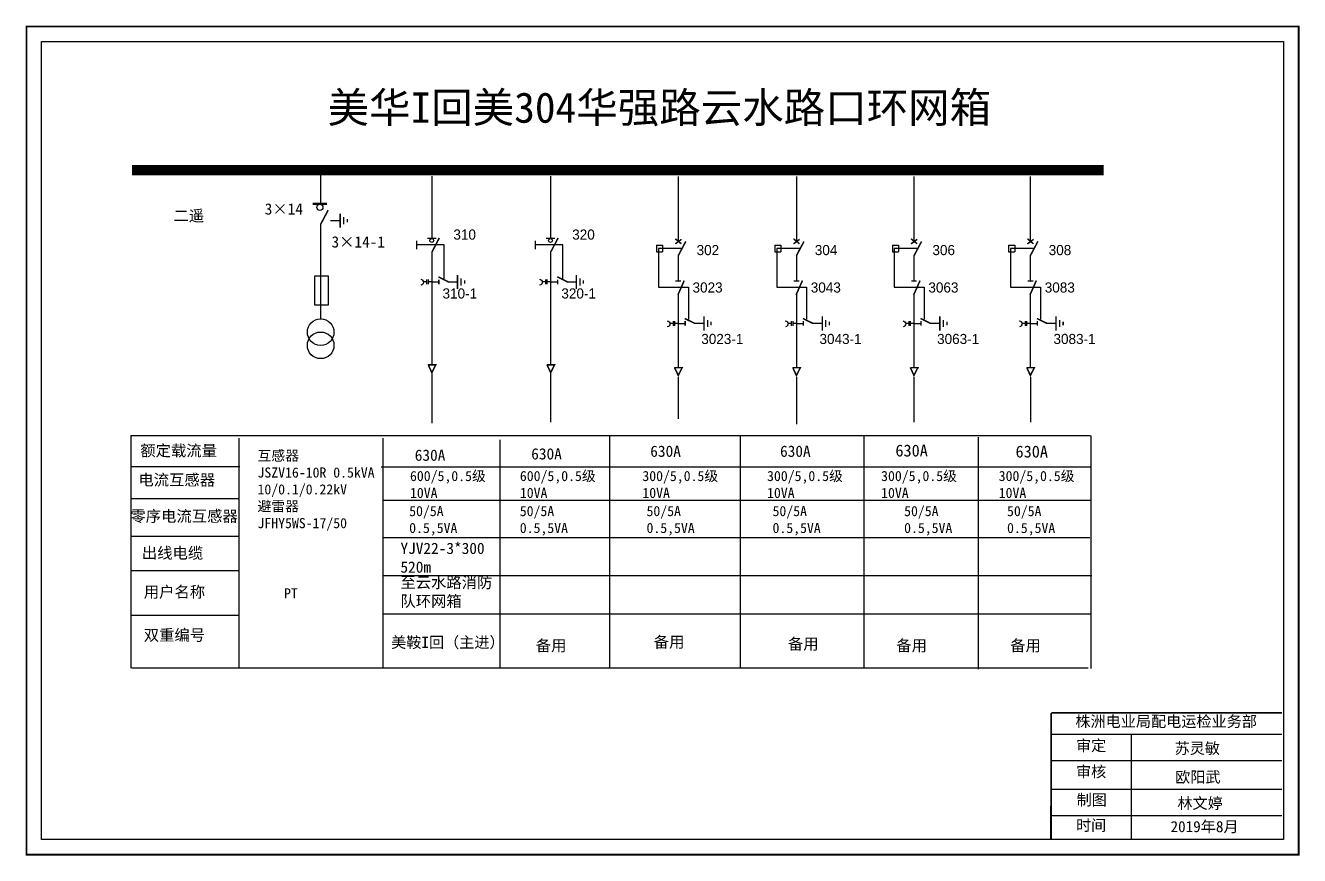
# Model space of a CAD drawing. Extents: x 1153 to 1542, y -377 to -122.
# Drawn here: x 1154.7 to 1280.3, y -377.3 to -295.4 of the extents above; entities that cross this region are included whole.
import ezdxf

# ---------------------------------------------------------------- set-up
doc = ezdxf.new("R2010")
doc.units = 0
doc.header["$LTSCALE"] = 5
doc.linetypes.add('ACAD_ISO02W100', pattern=[15, 12, -3])
doc.linetypes.add('CENTER', pattern=[50.8, 31.75, -6.35, 6.35, -6.35])
doc.layers.get('0').update_dxf_attribs({"linetype": 'CONTINUOUS'})
doc.layers.add('2', color=7, linetype='CONTINUOUS')
doc.styles.add('hztxt_txtstyle_0.00_0_0', font='simkai.ttf')
doc.styles.add('hztxt_txtstyle_1.80_0_0', font='', dxfattribs={"height": 1.8, "bigfont": 'hztxt.shx'})
doc.styles.add('hztxt_txtstyle_2.70_0_0', font='simkai.ttf', dxfattribs={"height": 2.7})
doc.styles.add('KaiTi_txtstyle_1.11_0_0', font='simkai.ttf', dxfattribs={"height": 1.109414})
doc.styles.add('字体', font='', dxfattribs={"height": 2.5})
doc.styles.add('楷体_GB2312_txtstyle_1.09_0_0', font='', dxfattribs={"height": 1.0944})
doc.styles.add('楷体_GB2312_txtstyle_3.00_0_0', font='', dxfattribs={"height": 3})
doc.styles.get('hztxt_txtstyle_1.80_0_0').set_extended_font_data('hztxt')
doc.styles.get('字体').set_extended_font_data('楷体_GB2312')
doc.styles.get('楷体_GB2312_txtstyle_1.09_0_0').set_extended_font_data('楷体_GB2312')
doc.styles.get('楷体_GB2312_txtstyle_3.00_0_0').set_extended_font_data('楷体_GB2312')

# ---------------------------------------------------------------- blocks, each defined once
blk = doc.blocks.new('JD')
for points in [[(-2, 0.2), (-2, -0.2), (2, 0.2), (2, -0.2)], [(1, -1.2), (1, -0.8), (-1, -1.2), (-1, -0.8)], [(-0.5, -1.8), (-0.5, -2.2), (0.5, -1.8), (0.5, -2.2)]]:
    blk.add_trace(points)

msp = doc.modelspace()

# ---------------------------------------------------------------- linework, layer by layer
at = {"color": 0}
for p, q in [((1183.74, -309.64), (1183.74, -312.93)), ((1194.73, -310.24), (1194.73, -316.35)), ((1206.44, -310.24), (1206.44, -316.35)), ((1219.03, -310.27), (1219.03, -316.69)), ((1230.69, -310.27), (1230.69, -316.69)), ((1242.29, -310.27), (1242.29, -316.69)), ((1253.76, -310.27), (1253.76, -316.69)), ((1183.76, -314.96), (1183.76, -324.28)), ((1184.74, -314.59), (1185.68, -314.59)), ((1194.73, -317.71), (1194.73, -328.81)), ((1206.44, -317.71), (1206.44, -328.81)), ((1216.9, -317.04), (1217.5, -317.04)), ((1216.9, -317.04), (1216.9, -317.7)), ((1216.9, -317.7), (1217.5, -317.7)), ((1217.5, -317.04), (1217.5, -317.7)), ((1228.56, -317.04), (1229.16, -317.04)), ((1228.56, -317.04), (1228.56, -317.7)), ((1228.56, -317.7), (1229.16, -317.7)), ((1229.16, -317.04), (1229.16, -317.7)), ((1240.16, -317.04), (1240.76, -317.04)), ((1240.16, -317.04), (1240.16, -317.7)), ((1240.16, -317.7), (1240.76, -317.7)), ((1240.76, -317.04), (1240.76, -317.7)), ((1251.63, -317.04), (1252.23, -317.04)), ((1251.63, -317.04), (1251.63, -317.7)), ((1251.63, -317.7), (1252.23, -317.7)), ((1252.23, -317.04), (1252.23, -317.7)), ((1219.03, -318.05), (1219.03, -320.53)), ((1230.69, -318.05), (1230.69, -320.53)), ((1242.29, -318.05), (1242.29, -320.53)), ((1253.76, -318.05), (1253.76, -320.53)), ((1194.73, -320.66), (1195.42, -320.66)), ((1196.32, -320.64), (1197.26, -320.64)), ((1206.44, -320.66), (1207.14, -320.66)), ((1208.04, -320.64), (1208.98, -320.64)), ((1219.03, -321.76), (1219.03, -329.07)), ((1230.69, -321.76), (1230.69, -329.07)), ((1242.29, -321.76), (1242.29, -329.07)), ((1253.76, -321.76), (1253.76, -329.07)), ((1219.03, -324.76), (1219.72, -324.76)), ((1220.63, -324.74), (1221.57, -324.74)), ((1230.69, -324.76), (1231.38, -324.76)), ((1232.28, -324.74), (1233.22, -324.74)), ((1242.29, -324.76), (1242.98, -324.76)), ((1243.88, -324.74), (1244.82, -324.74)), ((1253.76, -324.76), (1254.46, -324.76)), ((1255.36, -324.74), (1256.3, -324.74)), ((1175.8, -338.92), (1165.1, -338.92)), ((1175.76, -342.06), (1165.06, -342.06)), ((1175.76, -345.78), (1165.06, -345.78)), ((1175.72, -349.17), (1165.02, -349.17)), ((1175.76, -353.58), (1165.05, -353.58))]:
    msp.add_line(p, q, dxfattribs=at)
at = {"color": 0, "linetype": 'ACAD_ISO02W100'}
for p, q in [((1217.09, -317.38), (1217.09, -321.19)), ((1219.33, -317.38), (1217.09, -317.38)), ((1228.75, -317.38), (1228.75, -321.19)), ((1230.99, -317.38), (1228.75, -317.38)), ((1240.35, -317.38), (1240.35, -321.19)), ((1242.59, -317.38), (1240.35, -317.38)), ((1251.82, -317.38), (1251.82, -321.19)), ((1254.06, -317.38), (1251.82, -317.38)), ((1217.09, -321.19), (1220.05, -321.19)), ((1220.05, -321.19), (1220.05, -324.34)), ((1228.75, -321.19), (1231.7, -321.19)), ((1231.7, -321.19), (1231.7, -324.34)), ((1240.35, -321.19), (1243.3, -321.19)), ((1243.3, -321.19), (1243.3, -324.34)), ((1251.82, -321.19), (1254.78, -321.19)), ((1254.78, -321.19), (1254.78, -324.34))]:
    msp.add_line(p, q, dxfattribs=at)
at = {"color": 0, "linetype": 'CENTER'}
for p, q in [((1194.73, -329.71), (1194.73, -334.61)), ((1206.45, -329.71), (1206.45, -334.49)), ((1219.04, -330.05), (1219.04, -334.18)), ((1230.69, -330.05), (1230.69, -334.71)), ((1242.29, -330.05), (1242.29, -334.51)), ((1253.77, -330.05), (1253.77, -334.51))]:
    msp.add_line(p, q, dxfattribs=at)
at = {"color": 0, "linetype": 'Continuous'}
for p, q in [((1165.03, -335.83), (1259.7, -335.83)), ((1165.08, -358.78), (1165.08, -335.83)), ((1175.7, -336.08), (1175.7, -358.77)), ((1189.91, -336.08), (1189.91, -358.77)), ((1201.43, -336.23), (1201.43, -358.76)), ((1212.26, -335.88), (1212.26, -358.77)), ((1225.15, -335.88), (1225.15, -358.77)), ((1237.35, -335.89), (1237.35, -358.79)), ((1248.62, -335.97), (1248.62, -358.86)), ((1259.75, -335.85), (1259.75, -358.79)), ((1189.74, -338.9), (1259.73, -338.9)), ((1189.91, -342.19), (1259.75, -342.19)), ((1189.91, -345.88), (1259.64, -345.88)), ((1189.91, -349.61), (1259.83, -349.61)), ((1189.91, -353.4), (1259.73, -353.4)), ((1259.48, -358.78), (1165.15, -358.78)), ((1255.83, -365.28), (1278.58, -365.28)), ((1263.72, -365.28), (1263.72, -375.62)), ((1255.83, -367.88), (1278.58, -367.88)), ((1255.83, -370.7), (1278.58, -370.7)), ((1255.83, -373.29), (1278.58, -373.29))]:
    msp.add_line(p, q, dxfattribs=at)
at = {"color": 0, "linetype": 'Continuous', "const_width": 0.182}
msp.add_lwpolyline([(1154.75, -295.46), (1280.23, -295.46), (1280.23, -377.16), (1154.75, -377.16)], close=True, dxfattribs=at)
at = {"color": 0, "linetype": 'Continuous'}
msp.add_lwpolyline([(1156.22, -296.93), (1278.75, -296.93), (1278.75, -375.68), (1156.22, -375.68)], close=True, dxfattribs=at)
at = {"color": 0}
for points, const_width in [([(1165.15, -309.64), (1261, -309.64)], 0.998), ([(1182.99, -312.97), (1184.39, -312.97)], 0.238), ([(1183.76, -315), (1184.51, -313.58)], 0.15), ([(1194.28, -316.37), (1195.17, -316.37)], 0.15), ([(1194.73, -317.75), (1195.47, -316.33)], 0.15), ([(1206, -316.37), (1206.89, -316.37)], 0.15), ([(1206.44, -317.75), (1207.19, -316.33)], 0.15), ([(1218.75, -316.91), (1219.36, -316.46)], 0.15), ([(1218.75, -316.41), (1219.34, -316.9)], 0.15), ([(1219.03, -318.09), (1219.78, -316.67)], 0.15), ([(1230.41, -316.91), (1231.01, -316.46)], 0.15), ([(1230.41, -316.41), (1231, -316.9)], 0.15), ([(1230.69, -318.09), (1231.44, -316.67)], 0.15), ([(1242.01, -316.41), (1242.6, -316.9)], 0.15), ([(1242, -316.91), (1242.61, -316.46)], 0.15), ([(1242.29, -318.09), (1243.04, -316.67)], 0.15), ([(1253.48, -316.91), (1254.09, -316.46)], 0.15), ([(1253.49, -316.41), (1254.07, -316.9)], 0.15), ([(1253.76, -318.09), (1254.51, -316.67)], 0.15), ([(1195.38, -320.16), (1196.38, -320.66)], 0.15), ([(1195.42, -320.43), (1195.42, -320.89)], 0.15), ([(1207.1, -320.16), (1208.1, -320.66)], 0.15), ([(1207.14, -320.43), (1207.14, -320.89)], 0.15), ([(1218.76, -320.57), (1219.32, -320.57)], 0.15), ([(1219, -321.95), (1219.63, -320.53)], 0.15), ([(1230.42, -320.57), (1230.98, -320.57)], 0.15), ([(1230.66, -321.95), (1231.29, -320.53)], 0.15), ([(1242.02, -320.57), (1242.57, -320.57)], 0.15), ([(1242.26, -321.95), (1242.89, -320.53)], 0.15), ([(1253.5, -320.57), (1254.05, -320.57)], 0.15), ([(1253.73, -321.95), (1254.36, -320.53)], 0.15), ([(1219.68, -324.27), (1220.68, -324.76)], 0.15), ([(1231.34, -324.27), (1232.34, -324.76)], 0.15), ([(1242.94, -324.27), (1243.94, -324.76)], 0.15), ([(1254.42, -324.27), (1255.42, -324.76)], 0.15), ([(1219.72, -324.53), (1219.72, -324.99)], 0.15), ([(1231.38, -324.53), (1231.38, -324.99)], 0.15), ([(1242.98, -324.53), (1242.98, -324.99)], 0.15), ([(1254.46, -324.53), (1254.46, -324.99)], 0.15), ([(1194.36, -328.84), (1195.12, -328.84), (1194.73, -329.61), (1194.37, -328.82)], 0.15), ([(1206.08, -328.84), (1206.84, -328.84), (1206.45, -329.61), (1206.09, -328.82)], 0.15), ([(1218.66, -329.12), (1219.43, -329.12), (1219.04, -329.89), (1218.67, -329.1)], 0.15), ([(1230.32, -329.12), (1231.08, -329.12), (1230.69, -329.89), (1230.33, -329.1)], 0.15), ([(1241.92, -329.12), (1242.68, -329.12), (1242.29, -329.89), (1241.93, -329.1)], 0.15), ([(1253.4, -329.12), (1254.16, -329.12), (1253.77, -329.89), (1253.41, -329.1)], 0.15)]:
    msp.add_lwpolyline(points, dxfattribs=dict(at, const_width=const_width))
for points in [[(1193.22, -316.6), (1193.22, -317.43)], [(1204.93, -316.6), (1204.93, -317.43)], [(1183.16, -320.12), (1183.16, -322.92), (1184.55, -322.92), (1184.55, -320.09), (1183.16, -320.09)], [(1194.22, -320.44), (1194.22, -320.9)], [(1194.36, -320.44), (1194.36, -320.9)], [(1205.94, -320.44), (1205.94, -320.9)], [(1206.08, -320.44), (1206.08, -320.9)], [(1194.22, -320.65), (1193.91, -320.65)], [(1194.72, -320.65), (1194.36, -320.65)], [(1205.94, -320.65), (1205.63, -320.65)], [(1206.44, -320.65), (1206.08, -320.65)], [(1218.53, -324.76), (1218.21, -324.76)], [(1218.53, -324.55), (1218.53, -325)], [(1218.67, -324.55), (1218.67, -325)], [(1219.03, -324.76), (1218.67, -324.76)], [(1230.19, -324.76), (1229.87, -324.76)], [(1230.19, -324.55), (1230.19, -325)], [(1230.33, -324.55), (1230.33, -325)], [(1230.69, -324.76), (1230.33, -324.76)], [(1241.78, -324.76), (1241.47, -324.76)], [(1241.78, -324.55), (1241.78, -325)], [(1241.92, -324.55), (1241.92, -325)], [(1242.29, -324.76), (1241.92, -324.76)], [(1253.26, -324.76), (1252.95, -324.76)], [(1253.26, -324.55), (1253.26, -325)], [(1253.4, -324.55), (1253.4, -325)], [(1253.76, -324.76), (1253.4, -324.76)]]:
    msp.add_lwpolyline(points, dxfattribs=at)
at = {"color": 0, "linetype": 'ACAD_ISO02W100'}
for points in [[(1195.95, -320.43), (1195.95, -317.01), (1193.22, -317.01)], [(1207.67, -320.43), (1207.67, -317.01), (1204.93, -317.01)]]:
    msp.add_lwpolyline(points, dxfattribs=at)
at = {"color": 0}
for points in [[(1193.64, -320.4, -0.877934), (1193.65, -321)], [(1205.36, -320.4, -0.877934), (1205.37, -321)], [(1217.94, -324.5, -0.877934), (1217.96, -325.11)], [(1229.6, -324.5, -0.877934), (1229.61, -325.11)], [(1241.2, -324.5, -0.877934), (1241.21, -325.11)], [(1252.68, -324.5, -0.877934), (1252.69, -325.11)]]:
    msp.add_lwpolyline(points, format="xyb", dxfattribs=at)
at = {"color": 0, "linetype": 'Continuous', "const_width": 0.182}
for points in [[(1255.83, -363.18), (1255.81, -375.58)], [(1255.83, -363.18), (1278.58, -363.18)]]:
    msp.add_lwpolyline(points, dxfattribs=at)
at = {"color": 0}
for centre, radius in [((1183.69, -313.31), 0.305), ((1194.73, -316.58), 0.192), ((1206.44, -316.58), 0.192)]:
    msp.add_circle(centre, radius, dxfattribs=at)
at = {"layer": '2', "color": 0}
for centre in [(1183.77, -325.62), (1183.77, -326.92)]:
    msp.add_circle(centre, 1.31, dxfattribs=at)

# ---------------------------------------------------------------- block references
at = {"color": 0, "xscale": 0.3494655254594932, "yscale": 0.3494655254594932, "zscale": 0.3494655254595134, "rotation": 90}
for p in [(1185.69, -314.62), (1197.27, -320.67), (1208.99, -320.67), (1221.58, -324.77), (1233.24, -324.77), (1244.84, -324.77), (1256.31, -324.77)]:
    msp.add_blockref('JD', p, dxfattribs=at)

# ---------------------------------------------------------------- texts
at = {"color": 0, "linetype": 'Continuous', "style": 'hztxt_txtstyle_2.70_0_0'}
for s, p in [('3×14', (1178.25, -314.02)), ('3×14-1', (1184.84, -317.27))]:
    msp.add_text(s, height=1.109, dxfattribs=at).set_placement(p)
at = {"color": 0, "style": 'hztxt_txtstyle_1.80_0_0'}
for s, p in [('310', (1196.86, -316.49)), ('320', (1208.58, -316.49)), ('302', (1220.85, -318.02)), ('304', (1232.51, -318.02)), ('306', (1244.11, -318.02)), ('308', (1255.58, -318.02)), ('310-1', (1195.79, -322.3)), ('320-1', (1207.51, -322.3)), ('3023', (1220.45, -321.71)), ('3043', (1232.11, -321.71)), ('3063', (1243.71, -321.71)), ('3083', (1255.19, -321.71)), ('3023-1', (1221.31, -326.79)), ('3043-1', (1232.97, -326.79)), ('3063-1', (1244.57, -326.79)), ('3083-1', (1256.05, -326.79))]:
    msp.add_text(s, height=0.998, dxfattribs=at).set_placement(p)
at = {"insert": (1184.45, -301.96), "char_height": 3, "width": 98.4215, "attachment_point": 1, "style": '楷体_GB2312_txtstyle_3.00_0_0'}
msp.add_mtext('{\\fSimSun|b0|i0|c134|p2;\\C0;美华I回美304华强路云水路口环网箱}', dxfattribs=at)
at = {"color": 0, "linetype": 'Continuous', "attachment_point": 1}
for s, insert, char_height, width, style in [('{\\fSimSun|b0|i0|c134|p2;二遥}', (1169.25, -313.58), 1.1094, 17.8852, 'hztxt_txtstyle_2.70_0_0'), ('{\\fSimSun|b0|i0|c134|p2;额定载流量}', (1165.98, -336.75), 1.1094, 17.8852, 'hztxt_txtstyle_2.70_0_0'), ('{\\fSimSun|b0|i0|c134|p2;630A}', (1240.46, -336.71), 1.1757, 9.454, 'hztxt_txtstyle_0.00_0_0'), ('\\A1;{\\fSimSun|b0|i0|c134|p2;互感器\\PJSZV16-10R 0.5kVA\\P10/0.1/0.22kV\\P避雷器\\PJFHY5WS-17/50}', (1177.54, -337.3), 0.9985, 18.4113, 'hztxt_txtstyle_2.70_0_0'), ('{\\fSimSun|b0|i0|c134|p2;630A}', (1193.05, -337.2), 1.1094, 17.8852, 'hztxt_txtstyle_2.70_0_0'), ('{\\fSimSun|b0|i0|c134|p2;630A}', (1204.54, -337.07), 1.1094, 17.8852, 'hztxt_txtstyle_2.70_0_0'), ('{\\fSimSun|b0|i0|c134|p2;630A}', (1216.28, -336.81), 1.1094, 17.8852, 'hztxt_txtstyle_2.70_0_0'), ('{\\fSimSun|b0|i0|c134|p2;630A}', (1229.08, -336.81), 1.1094, 17.8852, 'hztxt_txtstyle_2.70_0_0'), ('{\\fSimSun|b0|i0|c134|p2;630A}', (1252.31, -336.81), 1.1757, 9.454, 'hztxt_txtstyle_0.00_0_0'), ('\\A1;{\\fSimSun|b0|i0|c134|p2;600/5,0.5级\\P10VA}', (1192.58, -339.31), 0.9985, 18.4113, 'hztxt_txtstyle_2.70_0_0'), ('\\A1;{\\fSimSun|b0|i0|c134|p2;600/5,0.5级\\P10VA}', (1203.42, -339.31), 0.9985, 18.4113, 'hztxt_txtstyle_2.70_0_0'), ('\\A1;{\\fSimSun|b0|i0|c134|p2;300/5,0.5级\\P10VA}', (1215.5, -339.31), 0.9985, 18.4113, 'hztxt_txtstyle_2.70_0_0'), ('\\A1;{\\fSimSun|b0|i0|c134|p2;300/5,0.5级\\P10VA}', (1227.8, -339.31), 0.9985, 18.4113, 'hztxt_txtstyle_2.70_0_0'), ('\\A1;{\\fSimSun|b0|i0|c134|p2;300/5,0.5级\\P10VA}', (1239.05, -339.31), 0.9985, 18.4113, 'hztxt_txtstyle_2.70_0_0'), ('\\A1;{\\fSimSun|b0|i0|c134|p2;300/5,0.5级\\P10VA}', (1250.65, -339.31), 0.9985, 18.4113, 'hztxt_txtstyle_2.70_0_0'), ('{\\fSimSun|b0|i0|c134|p2;电流互感器}', (1165.79, -339.63), 1.1094, 17.8852, 'hztxt_txtstyle_2.70_0_0'), ('{\\fSimSun|b0|i0|c134|p2;零序电流互感器}', (1165, -343.21), 1.1094, 17.8852, 'hztxt_txtstyle_2.70_0_0'), ('{\\fSimSun|b0|i0|c134|p2;50/5A\\P0.5,5VA}', (1192.5, -342.77), 0.9985, 17.8852, 'hztxt_txtstyle_2.70_0_0'), ('{\\fSimSun|b0|i0|c134|p2;50/5A\\P0.5,5VA}', (1203.41, -342.77), 0.9985, 17.8852, 'hztxt_txtstyle_2.70_0_0'), ('{\\fSimSun|b0|i0|c134|p2;50/5A\\P0.5,5VA}', (1215.91, -342.77), 0.9985, 17.8852, 'hztxt_txtstyle_2.70_0_0'), ('{\\fSimSun|b0|i0|c134|p2;50/5A\\P0.5,5VA}', (1228.34, -342.77), 0.9985, 17.8852, 'hztxt_txtstyle_2.70_0_0'), ('{\\fSimSun|b0|i0|c134|p2;50/5A\\P0.5,5VA}', (1241.32, -342.77), 0.9985, 17.8852, 'hztxt_txtstyle_2.70_0_0'), ('{\\fSimSun|b0|i0|c134|p2;50/5A\\P0.5,5VA}', (1251.47, -342.77), 0.9985, 17.8852, 'hztxt_txtstyle_2.70_0_0'), ('{\\fSimSun|b0|i0|c134|p2;出线电缆}', (1166.13, -346.85), 1.1094, 17.8852, 'hztxt_txtstyle_2.70_0_0'), ('{\\fSimSun|b0|i0|c134|p2;用户名称}', (1166.32, -350.69), 1.1094, 17.8852, 'hztxt_txtstyle_2.70_0_0'), ('{\\fSimSun|b0|i0|c134|p2;PT}', (1180.15, -350.89), 1.0024, 7.7986, 'hztxt_txtstyle_0.00_0_0'), ('{\\fSimSun|b0|i0|c134|p2;双重编号}', (1166.32, -354.95), 1.1094, 17.8852, 'hztxt_txtstyle_2.70_0_0'), ('{\\fSimSun|b0|i0|c134|p2;备用}', (1216.62, -355.63), 1.1094, 17.8852, 'hztxt_txtstyle_2.70_0_0'), ('{\\fSimSun|b0|i0|c134|p2;备用}', (1204.99, -355.98), 1.1094, 17.8852, 'hztxt_txtstyle_2.70_0_0'), ('{\\fSimSun|b0|i0|c134|p2;备用}', (1229.86, -355.82), 1.1094, 17.8852, 'hztxt_txtstyle_2.70_0_0'), ('{\\fSimSun|b0|i0|c134|p2;备用}', (1240.55, -355.98), 1.1094, 17.8852, 'hztxt_txtstyle_2.70_0_0'), ('{\\fSimSun|b0|i0|c134|p2;备用}', (1251.78, -355.98), 1.1094, 17.8852, 'hztxt_txtstyle_2.70_0_0'), ('株洲电业局配电运检业务部', (1258.21, -363.47), 1.0944, 29.9201, '字体'), ('\\f\uffbfﾬￌﾣﾤ_GB2312|b0|i0|c134|p49;审定', (1258.27, -365.85), 1.0944, 8.5588, '字体'), ('{\\fSimSun|b0|i0|c134|p2;苏灵敏}', (1268, -366.12), 1.0944, 8.5588, '字体'), ('\\f\uffbfﾬￌﾣﾤ_GB2312|b0|i0|c134|p49;审核', (1258.27, -368.43), 1.0944, 8.5588, '字体'), ('{\\fSimSun|b0|i0|c134|p2;欧阳武}', (1268.05, -368.96), 1.0944, 8.5588, '字体'), ('\\f\uffbfﾬￌﾣﾤ_GB2312|b0|i0|c134|p49;制图', (1258.33, -371.21), 1.0944, 8.5588, '字体'), ('\\f\uffbfﾬￌﾣﾤ_GB2312|b0|i0|c134|p49;时间', (1258.27, -373.72), 1.0944, 8.5588, '字体')]:
    msp.add_mtext(s, dxfattribs=dict(at, insert=insert, char_height=char_height, width=width, style=style))
at = {"color": 7, "linetype": 'Continuous', "attachment_point": 1}
for s, insert, char_height, width, style in [('{\\fSimSun|b0|i0|c134|p2;YJV22-3*300 \\P520m}', (1191.64, -346.39), 1.1094, 17.8852, 'KaiTi_txtstyle_1.11_0_0'), ('{\\fSimSun|b0|i0|c134|p2;至云水路消防队环网箱}', (1191.63, -349.75), 1.1094, 9.6036, 'KaiTi_txtstyle_1.11_0_0'), ('{\\fSimSun|b0|i0|c134|p2;美鞍I回（主进）}', (1190.72, -355.67), 1.0944, 10.9358, '楷体_GB2312_txtstyle_1.09_0_0'), ('{\\fSimSun|b0|i0|c134|p2;林文婷}', (1268.27, -371.55), 1.0944, 8.5588, '楷体_GB2312_txtstyle_1.09_0_0'), ('2019{\\fSimSun|b0|i0|c134|p2;年}8{\\fSimSun|b0|i0|c134|p2;月}', (1267.6, -373.85), 1.0944, 16.0081, '楷体_GB2312_txtstyle_1.09_0_0')]:
    msp.add_mtext(s, dxfattribs=dict(at, insert=insert, char_height=char_height, width=width, style=style))

doc.saveas('drawing.dxf')
